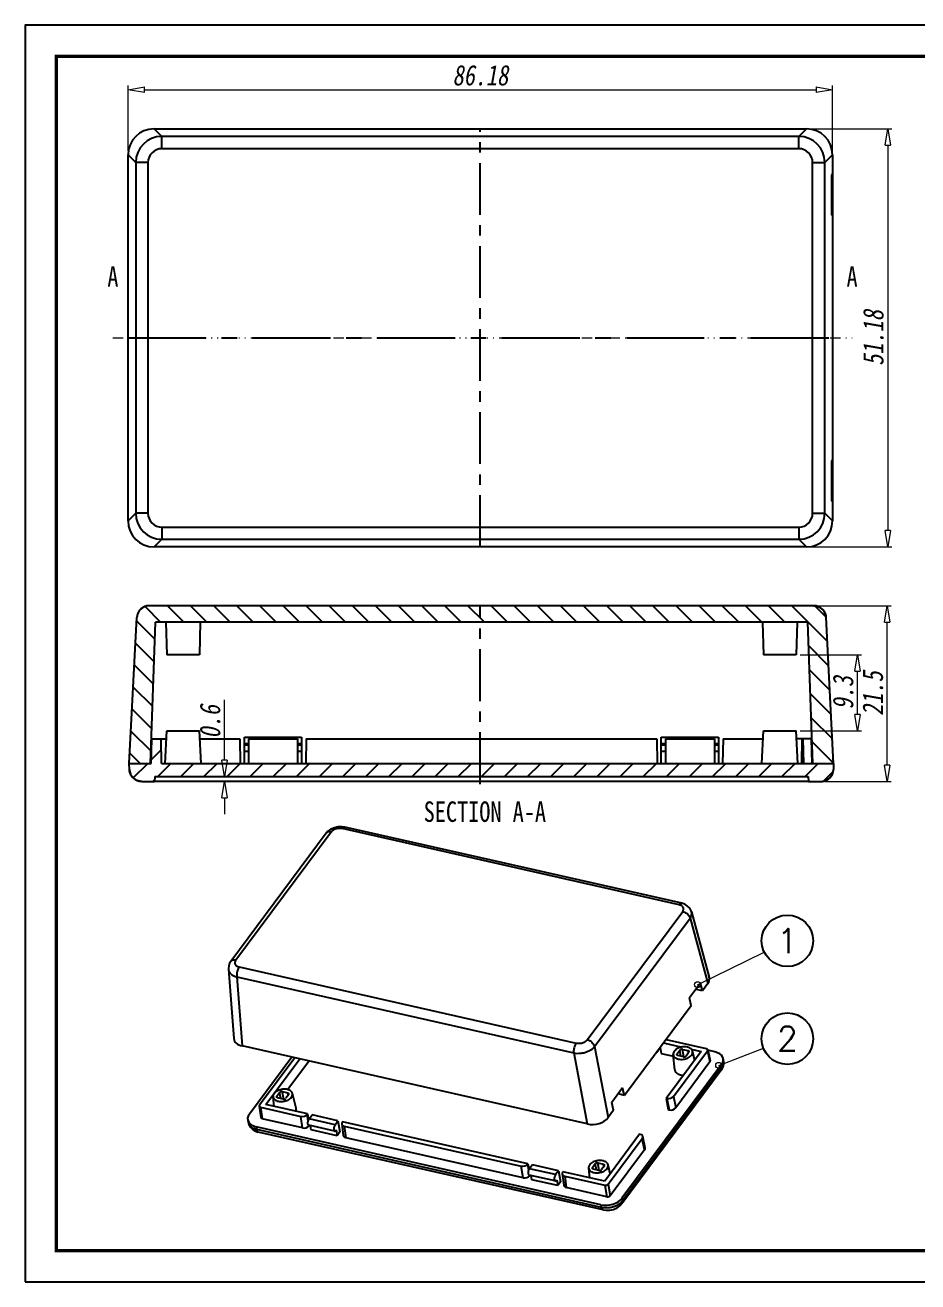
# Model space of a CAD drawing. Header units: millimetres. Extents: x -76 to 145, y 1091 to 1245.
# Drawn here: x -76 to 33.2, y 1091.4 to 1245.2 of the extents above; entities that cross this region are included whole.
import ezdxf
from ezdxf.enums import TextEntityAlignment as Align

# ---------------------------------------------------------------- set-up
doc = ezdxf.new("R2010")
doc.units = ezdxf.units.MM
doc.linetypes.add('CENTER', pattern=[50.8, 31.75, -6.35, 6.35, -6.35])
doc.linetypes.add('DIVIDE', pattern=[31.75, 12.7, -6.35, 0, -6.35, 0, -6.35])
doc.layers.add('06___PRT_ALL_SURFS', color=7, linetype='Continuous')
doc.layers.add('from', color=7, linetype='Continuous')
doc.layers.add('dim', color=82, linetype='Continuous', lineweight=9)
doc.layers.add('hatch', color=56, linetype='Continuous', lineweight=9)
doc.styles.add('TXT', font='txt.shx', dxfattribs={"bigfont": 'gbcbig.shx'})
doc.styles.add('wuwei', font='SimSun.ttf', dxfattribs={"width": 0.8, "oblique": 10})
doc.dimstyles.new('wuwei', dxfattribs={"dimtxt": 2.5, "dimasz": 1.5, "dimexe": 0.3, "dimexo": 0.3, "dimgap": 0.5, "dimtad": 1, "dimdsep": 46, "dimtxsty": 'wuwei', "dimblk": 'CLOSEDBLANK', "dimcen": 0, "dimclrd": 42, "dimclre": 40, "dimclrt": 74, "dimazin": 2, "dimtfac": 1, "dimtofl": 0, "dimtmove": 0, "dimatfit": 3, "dimfxl": 1, "dimlwd": 5, "dimlwe": 5, "dimarcsym": 0})

# ---------------------------------------------------------------- blocks, each defined once
blk = doc.blocks.new('_ClosedBlank')
at = {"color": 0, "linetype": 'ByBlock', "lineweight": -2}
for p, q in [((-1, 0.167), (0, 0)), ((-1, 0.167), (-1, -0.167)), ((0, 0), (-1, -0.167))]:
    blk.add_line(p, q, dxfattribs=at)
blk = doc.blocks.new('*u3')
at = {"color": 7, "linetype": 'Continuous'}
for p, q in [((26.76, 7.76), (-14.46, 17.08)), ((27.08, 7.95), (-14.14, 17.27)), ((-16.41, 16.51), (-28.09, 0.82)), ((-15.81, 16.66), (-27.49, 0.97)), ((15.51, -8.75), (27.2, 6.95)), ((28.28, 6.9), (30.44, -1.12)), ((16.42, -9.58), (28.1, 6.11)), ((28.1, 6.11), (30.26, -1.89)), ((-27.06, 0.15), (14.16, -9.16)), ((-28.38, -0.13), (-27.72, -8.6)), ((-27.35, -1.05), (-26.7, -9.51)), ((-27.35, -1.05), (13.86, -10.37)), ((29.38, -1.85), (28.04, -3.64)), ((29.6, -2.77), (28.83, -2.59)), ((29.6, -2.77), (29.38, -1.85)), ((30.26, -1.89), (29.6, -2.77)), ((28.24, -4.6), (20.08, -15.56)), ((28.24, -4.6), (28.04, -3.64)), ((24.85, -9.15), (27.1, -9.66)), ((30.1, -9.86), (25.2, -8.75)), ((15.51, -19.05), (-26.7, -9.51)), ((13.86, -10.37), (15.51, -19.05)), ((16.42, -9.58), (18.06, -18.27)), ((23.99, -10.31), (24.03, -10.31)), ((24.02, -10.27), (24.03, -10.31)), ((24.37, -9.85), (24.03, -10.31)), ((24.37, -9.85), (24.36, -9.81)), ((24.45, -9.69), (24.56, -10.43)), ((24.56, -10.43), (26.06, -10.77)), ((29.46, -10.19), (25.19, -15.93)), ((26.23, -12.43), (26.04, -10.57)), ((26.06, -15.7), (30.23, -10.1)), ((26.49, -10.51), (26.85, -10.03)), ((26.53, -10.67), (26.49, -10.51)), ((27.28, -10.86), (26.59, -10.7)), ((26.98, -10.79), (26.85, -10.03)), ((27.17, -9.93), (27.85, -10.09)), ((27.33, -10.86), (27.17, -9.93)), ((27.96, -10.28), (27.6, -10.76)), ((27.89, -10.37), (27.85, -10.09)), ((28.25, -9.92), (29.46, -10.19)), ((28.67, -11.26), (28.4, -10.16)), ((30.23, -10.1), (30.53, -11.46)), ((30.26, -9.98), (30.56, -11.34)), ((31.13, -10.23), (30.27, -10.04)), ((-20.63, -10.88), (-25.82, -17.86)), ((-20.25, -10.97), (-24.57, -16.78)), ((-23.81, -16.68), (-19.66, -11.11)), ((-21.14, -14.84), (-18.55, -11.36)), ((31.95, -11.78), (19.76, -28.16)), ((31.99, -12.13), (19.81, -28.49)), ((30.53, -11.46), (26.34, -17.09)), ((31.91, -12.47), (32.05, -12.25)), ((31.95, -11.78), (31.99, -12.13)), ((32.15, -11.12), (32.19, -11.49)), ((31.91, -12.47), (19.73, -28.83)), ((-22.46, -15.67), (-22.11, -15.2)), ((-21.97, -15.95), (-22.11, -15.2)), ((-21.62, -16.03), (-21.79, -15.1)), ((-21.79, -15.1), (-21.1, -15.25)), ((-21.06, -15.53), (-21.1, -15.25)), ((-20.11, -17.14), (-20.55, -15.33)), ((19.85, -14.65), (18.52, -16.44)), ((20.08, -15.56), (19.85, -14.65)), ((-24.6, -16.88), (-24.43, -18.28)), ((-18.71, -17.84), (-23.81, -16.68)), ((-22.79, -16.91), (-22.91, -15.73)), ((-22.43, -15.84), (-22.46, -15.67)), ((-21.67, -16.02), (-22.36, -15.87)), ((-21, -15.45), (-21.35, -15.92)), ((18.72, -17.39), (18.52, -16.44)), ((20.08, -15.56), (19.3, -15.39)), ((25.26, -15.94), (25.19, -15.93)), ((25.19, -15.93), (25.4, -17.31)), ((25.26, -15.94), (25.53, -17.34)), ((26.06, -15.7), (26.34, -17.09)), ((-24.44, -17.02), (-24.27, -18.42)), ((-24.44, -17.02), (-19.54, -18.13)), ((-19.3, -19.54), (-24.27, -18.42)), ((-19.3, -19.54), (-19.54, -18.13)), ((-18.71, -17.84), (-18.74, -17.88)), ((-18.61, -18.66), (-18.74, -17.88)), ((-18.71, -17.84), (-18.57, -18.54)), ((-18.51, -18.44), (-18.15, -17.96)), ((-15.33, -19.16), (-18.51, -18.44)), ((-14.98, -18.68), (-18.15, -17.96)), ((18.72, -17.39), (18.06, -18.27)), ((25.4, -17.31), (25.53, -17.34)), ((-26.01, -18.61), (-25.93, -18.96)), ((-25, -19.4), (-24.92, -19.74)), ((17.2, -28.94), (-25, -19.4)), ((17.26, -29.28), (-24.92, -19.74)), ((-15.37, -19.94), (-18.55, -19.22)), ((-18.5, -19.3), (-18.51, -19.23)), ((-18.46, -19.24), (-18.5, -19.3)), ((-18.24, -19.78), (-18.32, -19.27)), ((-15.07, -20.5), (-18.24, -19.78)), ((-15.33, -19.16), (-14.98, -18.68)), ((-15.21, -19.85), (-15.18, -19.8)), ((-15.18, -19.8), (-15.07, -20.5)), ((-14.98, -18.68), (-14.73, -20.04)), ((-14.52, -19.06), (-14.33, -20.47)), ((-14.42, -18.81), (-14.45, -18.85)), ((8.27, -23.93), (-14.42, -18.81)), ((-14.2, -19.34), (-14.01, -20.74)), ((-14.2, -19.34), (7.43, -24.22)), ((17.46, -29.58), (-24.72, -20.05)), ((-14.73, -20.04), (-15.07, -20.5)), ((7.67, -25.64), (-14.01, -20.74)), ((21.93, -20.32), (17.65, -26.06)), ((18.08, -26.42), (22.25, -20.82)), ((21.99, -20.33), (21.93, -20.32)), ((22.53, -22.21), (22.25, -20.82)), ((22.59, -21.98), (22.31, -20.59)), ((22.53, -22.21), (18.33, -27.84)), ((7.67, -25.64), (7.43, -24.22)), ((8.27, -23.93), (8.23, -23.98)), ((8.37, -24.75), (8.23, -23.98)), ((8.27, -23.93), (8.41, -24.64)), ((8.82, -24.06), (8.47, -24.54)), ((11.64, -25.25), (8.47, -24.54)), ((12, -24.78), (8.82, -24.06)), ((15.82, -25.64), (15.7, -24.46)), ((16.15, -24.4), (16.5, -23.92)), ((16.18, -24.57), (16.15, -24.4)), ((16.94, -24.75), (16.25, -24.59)), ((16.64, -24.68), (16.5, -23.92)), ((16.82, -23.83), (17.51, -23.98)), ((16.99, -24.75), (16.82, -23.83)), ((17.61, -24.17), (17.26, -24.65)), ((17.55, -24.26), (17.51, -23.98)), ((18.32, -25.16), (18.06, -24.05)), ((11.6, -26.04), (8.43, -25.32)), ((8.48, -25.4), (8.46, -25.33)), ((8.52, -25.34), (8.48, -25.4)), ((8.73, -25.88), (8.65, -25.37)), ((11.91, -26.6), (8.73, -25.88)), ((12, -24.78), (11.64, -25.25)), ((11.76, -25.94), (11.8, -25.89)), ((11.8, -25.89), (11.91, -26.6)), ((12.25, -26.14), (11.91, -26.6)), ((12, -24.78), (12.25, -26.14)), ((12.46, -25.16), (12.64, -26.56)), ((12.55, -24.9), (12.52, -24.95)), ((17.65, -26.06), (12.55, -24.9)), ((12.78, -25.43), (17.68, -26.54)), ((12.78, -25.43), (12.96, -26.84)), ((17.93, -27.96), (12.96, -26.84)), ((17.68, -26.54), (17.93, -27.96)), ((18.08, -26.42), (18.33, -27.84)), ((17.2, -28.94), (17.26, -29.28)), ((19.76, -28.16), (19.81, -28.49))]:
    blk.add_line(p, q, dxfattribs=at)
for points in [[(-14.14, 17.27), (-14.49, 17.32), (-14.96, 17.3), (-15.42, 17.19), (-15.84, 17.01), (-16.2, 16.75), (-16.41, 16.51)], [(28.28, 6.9), (28.24, 7.03), (28.06, 7.35), (27.8, 7.61), (27.46, 7.82), (27.08, 7.95)], [(-28.09, 0.82), (-28.23, 0.61), (-28.34, 0.3), (-28.38, -0.02), (-28.38, -0.13)], [(32.05, -12.25), (32.17, -11.93), (32.2, -11.61), (32.19, -11.48)], [(-25.93, -18.96), (-25.88, -19.12), (-25.69, -19.45), (-25.41, -19.73), (-25.05, -19.94), (-24.72, -20.05)], [(17.46, -29.58), (17.82, -29.63), (18.29, -29.61), (18.75, -29.51), (19.17, -29.32), (19.52, -29.06), (19.73, -28.83)]]:
    blk.add_lwpolyline(points, dxfattribs=at)
blk.add_arc((-25.2, -18.78), 0.753, 193.1822, 198.6254, dxfattribs=at)
for centre, major_axis, ratio, start_param, end_param in [((28.57, -1.51), (1.89, 0.33), 0.625897, -0.581987, 0.058459), ((-25.82, -8.35), (1.89, 0.33), 0.625897, 3.083172, 4.127663), ((24.92, -9.11), (0.591, 0.101), 0.627785, 0.988914, 1.058719), ((26.7, -10.55), (0.237, 0.04), 0.627299, 2.559489, 4.129981), ((27.06, -10.08), (0.237, 0.04), 0.62765, 0.988969, 2.559461), ((27.39, -10.71), (0.237, 0.04), 0.62765, -2.152623, -0.582131), ((27.74, -10.23), (0.237, 0.04), 0.627299, 5.701082, 7.271573), ((29.96, -10.04), (0.296, 0.051), 0.62708, -0.582086, 0.988025), ((30.26, -11.4), (1.89, 0.32), 0.626773, 5.701124, 7.270703), ((30.26, -11.4), (0.296, 0.051), 0.62708, -0.582086, 0.029495), ((-21.89, -15.24), (0.237, 0.04), 0.62765, 0.988969, 2.559461), ((-21.21, -15.4), (0.237, 0.04), 0.627299, 5.701082, 7.271573), ((-24.31, -16.84), (0.296, 0.051), 0.62708, 8.842692, 10.412803), ((-22.25, -15.72), (0.237, 0.04), 0.627299, 2.559489, 4.129981), ((-21.56, -15.88), (0.237, 0.04), 0.62765, -2.152623, -0.582131), ((25.53, -15.58), (0.592, 0.101), 0.627389, -2.152552, -0.581756), ((-24.13, -18.24), (1.89, 0.32), 0.626773, 2.559532, 4.12911), ((-24.13, -18.24), (0.296, 0.051), 0.62708, 3.111942, 4.129618), ((-19.27, -17.76), (0.591, 0.101), 0.627785, -2.152679, -0.582339), ((16.38, -17.89), (1.89, 0.32), 0.629054, -2.150293, -0.582236), ((25.81, -16.97), (0.592, 0.101), 0.627389, -2.152552, -0.581756), ((-19.03, -19.18), (0.591, 0.101), 0.627785, -2.152679, -0.582339), ((-13.93, -18.97), (0.592, 0.101), 0.627258, 8.84248, 10.41282), ((-13.74, -20.37), (0.592, 0.101), 0.627258, 3.118753, 4.129635), ((21.72, -20.7), (0.592, 0.101), 0.627389, -0.581756, 0.98904), ((22, -22.09), (0.592, 0.101), 0.627389, -0.581756, 0.017975), ((7.7, -23.86), (0.591, 0.101), 0.627785, -2.152679, -0.582339), ((16.36, -24.45), (0.237, 0.04), 0.627299, 2.559489, 4.129981), ((16.72, -23.97), (0.237, 0.04), 0.62765, 0.988969, 2.559461), ((17.4, -24.13), (0.237, 0.04), 0.627299, 5.701082, 7.271573), ((7.95, -25.28), (0.591, 0.101), 0.627785, -2.152679, -0.582339), ((13.05, -25.07), (0.592, 0.101), 0.627258, 8.84248, 10.41282), ((17.05, -24.6), (0.237, 0.04), 0.62765, -2.152623, -0.582131), ((13.24, -26.47), (0.592, 0.101), 0.627258, 3.118753, 4.129635), ((17.81, -26.36), (0.296, 0.05), 0.627869, -2.15226, -0.582148), ((18.07, -27.78), (1.89, 0.32), 0.628177, -2.15175, -0.582172), ((18.07, -27.78), (0.296, 0.05), 0.627869, -2.15226, -0.582148)]:
    blk.add_ellipse(centre, major_axis=major_axis, ratio=ratio, start_param=start_param, end_param=end_param, dxfattribs=at)
for points, start_tangent, end_tangent in [([(-14.46, 17.08), (-14.66, 17.11), (-14.89, 17.11), (-15.11, 17.07), (-15.33, 17.01), (-15.52, 16.91), (-15.68, 16.8), (-15.81, 16.66)], (-0.97543, 0.220311), (-0.59734, -0.801988)), ([(-14.46, 17.08), (-14.33, 17.21), (-14.2, 17.27), (-14.14, 17.27)], (0.597129, 0.802145), (0.97609, -0.217365)), ([(-15.81, 16.66), (-16.04, 16.69), (-16.24, 16.64), (-16.39, 16.54), (-16.41, 16.51)], (-0.975395, 0.220466), (-0.594666, -0.803973)), ([(26.76, 7.76), (26.89, 7.9), (27.02, 7.95), (27.08, 7.95)], (0.59713, 0.802145), (0.97609, -0.217367)), ([(27.2, 6.95), (27.27, 7.09), (27.31, 7.23), (27.29, 7.37), (27.22, 7.5), (27.1, 7.62), (26.95, 7.7), (26.76, 7.76)], (0.59695, 0.802279), (-0.975354, 0.220646)), ([(27.2, 6.95), (27.44, 6.86), (27.67, 6.72), (27.87, 6.54), (28.02, 6.33), (28.1, 6.11)], (0.975395, -0.220466), (0.222389, -0.974958)), ([(28.1, 6.11), (28.25, 6.39), (28.31, 6.67), (28.28, 6.9)], (0.581478, 0.813562), (-0.25735, 0.966318)), ([(-27.49, 0.97), (-27.72, 0.99), (-27.92, 0.95), (-28.07, 0.84), (-28.09, 0.82)], (-0.975395, 0.220466), (-0.594513, -0.804086)), ([(-27.49, 0.97), (-27.57, 0.83), (-27.6, 0.68), (-27.58, 0.54), (-27.51, 0.41), (-27.4, 0.3), (-27.24, 0.21), (-27.06, 0.15)], (-0.59695, -0.802279), (0.975354, -0.220646)), ([(-27.06, 0.15), (-27.17, -0.04), (-27.27, -0.28), (-27.33, -0.55), (-27.36, -0.81), (-27.35, -1.05)], (-0.59713, -0.802145), (0.133247, -0.991083)), ([(-28.38, -0.13), (-28.35, -0.3), (-28.22, -0.54), (-28, -0.76), (-27.71, -0.93), (-27.35, -1.05)], (0.07956, -0.99683), (0.970679, -0.240378)), ([(14.16, -9.16), (14.04, -9.36), (13.95, -9.6), (13.88, -9.87), (13.85, -10.13), (13.86, -10.37)], (-0.597129, -0.802145), (0.133247, -0.991083)), ([(14.16, -9.16), (14.37, -9.19), (14.59, -9.19), (14.82, -9.16), (15.03, -9.09), (15.22, -9), (15.39, -8.88), (15.51, -8.75)], (0.97543, -0.220311), (0.59734, 0.801988)), ([(15.51, -8.75), (15.75, -8.83), (15.99, -8.98), (16.18, -9.16), (16.33, -9.37), (16.42, -9.58)], (0.975395, -0.220466), (0.222389, -0.974958)), ([(13.86, -10.37), (14.26, -10.42), (14.68, -10.4), (15.1, -10.34), (15.51, -10.21), (15.87, -10.04), (16.18, -9.83), (16.42, -9.58)], (0.979758, -0.200184), (0.613103, 0.790003)), ([(26.17, -10.16), (26.06, -10.35), (26.04, -10.55), (26.04, -10.57)], (-0.59713, -0.802145), (0.103536, -0.994626)), ([(26.04, -10.57), (26.09, -10.74), (26.22, -10.91), (26.42, -11.04), (26.68, -11.13), (26.97, -11.16), (27.28, -11.15), (27.59, -11.08), (27.87, -10.97), (28.1, -10.81), (28.28, -10.63)], (0.103536, -0.994626), (0.59713, 0.802145)), ([(28.4, -10.16), (28.36, -10.05), (28.22, -9.88), (28.02, -9.75), (27.77, -9.66), (27.48, -9.63), (27.17, -9.64), (26.86, -9.71), (26.58, -9.82), (26.34, -9.97), (26.17, -10.16)], (-0.235714, 0.971823), (-0.59713, -0.802145)), ([(28.28, -10.63), (28.39, -10.44), (28.41, -10.24), (28.4, -10.16)], (0.59713, 0.802145), (-0.235714, 0.971823)), ([(31.91, -12.47), (31.98, -12.33), (31.99, -12.13)], (0.593561, 0.804789), (-0.130964, 0.991387)), ([(32.19, -11.49), (32.2, -11.6), (32.14, -11.87), (31.99, -12.13)], (0.108175, -0.994132), (-0.606362, -0.795189)), ([(26.23, -12.43), (26.29, -12.62), (26.43, -12.8), (26.66, -12.95), (26.94, -13.04), (27.26, -13.09), (27.31, -13.09)], (0.10353, -0.994626), (0.999954, -0.009606)), ([(-22.79, -15.32), (-22.89, -15.52), (-22.92, -15.72), (-22.91, -15.73)], (-0.59713, -0.802145), (0.103536, -0.994626)), ([(-20.55, -15.33), (-20.59, -15.21), (-20.73, -15.05), (-20.93, -14.92), (-21.18, -14.83), (-21.48, -14.79), (-21.78, -14.81), (-22.09, -14.87), (-22.37, -14.99), (-22.61, -15.14), (-22.79, -15.32)], (-0.235714, 0.971823), (-0.59713, -0.802145)), ([(-20.67, -15.8), (-20.56, -15.6), (-20.54, -15.4), (-20.55, -15.33)], (0.59713, 0.802145), (-0.235714, 0.971823)), ([(-22.91, -15.73), (-22.86, -15.91), (-22.73, -16.07), (-22.53, -16.2), (-22.27, -16.29), (-21.98, -16.33), (-21.67, -16.31), (-21.36, -16.25), (-21.08, -16.13), (-20.85, -15.98), (-20.67, -15.8)], (0.103536, -0.994626), (0.59713, 0.802145)), ([(-20.15, -17.51), (-20.13, -17.45), (-20.1, -17.23), (-20.11, -17.14)], (0.407226, 0.913327), (-0.235774, 0.971808)), ([(-18.55, -19.22), (-18.59, -19.19), (-18.64, -19.11), (-18.66, -18.99), (-18.65, -18.85), (-18.62, -18.7), (-18.57, -18.55), (-18.51, -18.44)], (-0.96838, 0.24948), (0.59713, 0.802145)), ([(-24.92, -19.74), (-25.28, -19.63), (-25.57, -19.47), (-25.78, -19.26), (-25.91, -19.03)], (-0.978105, 0.208112), (-0.319398, 0.947621)), ([(-24.72, -20.05), (-24.77, -20.03), (-24.86, -19.92), (-24.92, -19.74)], (-0.975288, 0.220936), (-0.193393, 0.981121)), ([(-15.33, -19.16), (-15.4, -19.27), (-15.45, -19.41), (-15.48, -19.57), (-15.48, -19.71), (-15.46, -19.83), (-15.42, -19.91), (-15.37, -19.94)], (-0.59713, -0.802145), (0.96838, -0.24948)), ([(-15.37, -19.94), (-15.36, -19.94), (-15.29, -19.92), (-15.21, -19.85)], (0.96838, -0.24948), (0.59713, 0.802145)), ([(8.43, -25.32), (8.38, -25.29), (8.34, -25.21), (8.32, -25.09), (8.32, -24.95), (8.35, -24.79), (8.4, -24.65), (8.47, -24.54)], (-0.96838, 0.24948), (0.59713, 0.802145)), ([(15.82, -24.05), (15.72, -24.25), (15.69, -24.45), (15.7, -24.46)], (-0.59713, -0.802145), (0.103536, -0.994626)), ([(15.7, -24.46), (15.75, -24.63), (15.88, -24.8), (16.08, -24.93), (16.34, -25.02), (16.63, -25.05), (16.94, -25.04), (17.25, -24.97), (17.53, -24.86), (17.76, -24.71), (17.94, -24.53)], (0.103536, -0.994626), (0.59713, 0.802145)), ([(18.06, -24.05), (18.02, -23.94), (17.88, -23.77), (17.68, -23.64), (17.43, -23.56), (17.13, -23.52), (16.82, -23.53), (16.52, -23.6), (16.24, -23.71), (16, -23.87), (15.82, -24.05)], (-0.235714, 0.971823), (-0.59713, -0.802145)), ([(17.94, -24.53), (18.05, -24.33), (18.07, -24.13), (18.06, -24.05)], (0.59713, 0.802145), (-0.235714, 0.971823)), ([(11.64, -25.25), (11.58, -25.37), (11.52, -25.51), (11.49, -25.66), (11.49, -25.81), (11.51, -25.93), (11.55, -26.01), (11.6, -26.04)], (-0.59713, -0.802145), (0.96838, -0.24948)), ([(11.6, -26.04), (11.61, -26.04), (11.69, -26.02), (11.76, -25.94)], (0.96838, -0.24948), (0.59713, 0.802145)), ([(19.81, -28.49), (19.57, -28.75), (19.27, -28.97), (18.9, -29.15), (18.5, -29.27), (18.07, -29.33), (17.65, -29.34), (17.26, -29.28)], (-0.587988, -0.80887), (-0.972573, 0.232599)), ([(19.73, -28.83), (19.8, -28.69), (19.81, -28.49)], (0.594584, 0.804033), (-0.130964, 0.991387)), ([(17.46, -29.58), (17.41, -29.56), (17.31, -29.45), (17.26, -29.28)], (-0.975228, 0.221201), (-0.193393, 0.981121))]:
    blk.add_spline(points, degree=3, dxfattribs=dict(at, start_tangent=start_tangent, end_tangent=end_tangent))
blk = doc.blocks.new('*D10')
at = {"layer": 'Defpoints', "color": 0}
for p in [(18.33, 1168.18), (25.83, 1168.18), (18.33, 1158.88)]:
    blk.add_point(p, dxfattribs=at)
at = {"layer": 'dim', "color": 40, "lineweight": 5}
for p, q in [((18.83, 1168.18), (26.33, 1168.18)), ((18.83, 1158.88), (26.33, 1158.88))]:
    blk.add_line(p, q, dxfattribs=at)
at = {"layer": 'dim', "color": 42, "lineweight": 5}
blk.add_line((25.83, 1160.88), (25.83, 1166.18), dxfattribs=at)
at = {"layer": 'dim', "color": 42, "lineweight": 5, "xscale": 2, "yscale": 2, "zscale": 2}
for p, rotation in [((25.83, 1168.18), 90), ((25.83, 1158.88), 270)]:
    blk.add_blockref('_ClosedBlank', p, dxfattribs=dict(at, rotation=rotation))
at = {"layer": 'dim', "color": 74, "insert": (24.08, 1163.53), "char_height": 2.5, "attachment_point": 5, "rotation": 90, "style": 'wuwei'}
blk.add_mtext('9.3', dxfattribs=at)
blk = doc.blocks.new('*D11')
at = {"layer": 'Defpoints', "color": 0}
for p in [(20.48, 1174.18), (29.47, 1174.18), (21.39, 1152.68)]:
    blk.add_point(p, dxfattribs=at)
at = {"layer": 'dim', "color": 40, "lineweight": 5}
for p, q in [((20.98, 1174.18), (29.97, 1174.18)), ((21.89, 1152.68), (29.97, 1152.68))]:
    blk.add_line(p, q, dxfattribs=at)
at = {"layer": 'dim', "color": 42, "lineweight": 5}
blk.add_line((29.47, 1154.68), (29.47, 1172.18), dxfattribs=at)
at = {"layer": 'dim', "color": 42, "lineweight": 5, "xscale": 2, "yscale": 2, "zscale": 2}
for p, rotation in [((29.47, 1174.18), 90), ((29.47, 1152.68), 270)]:
    blk.add_blockref('_ClosedBlank', p, dxfattribs=dict(at, rotation=rotation))
at = {"layer": 'dim', "color": 74, "insert": (27.72, 1163.43), "char_height": 2.5, "attachment_point": 5, "rotation": 90, "style": 'wuwei'}
blk.add_mtext('21.5', dxfattribs=at)
blk = doc.blocks.new('*D12')
at = {"layer": 'Defpoints', "color": 0}
for p in [(-60.14, 1153.28), (-60.14, 1152.68), (-51.61, 1152.68)]:
    blk.add_point(p, dxfattribs=at)
at = {"layer": 'dim', "color": 42, "lineweight": 5}
for p, q in [((-51.61, 1155.28), (-51.61, 1162.68)), ((-51.61, 1150.68), (-51.61, 1148.68))]:
    blk.add_line(p, q, dxfattribs=at)
at = {"layer": 'dim', "color": 40, "lineweight": 5}
for p, q in [((-59.64, 1153.28), (-51.11, 1153.28)), ((-59.64, 1152.68), (-51.11, 1152.68))]:
    blk.add_line(p, q, dxfattribs=at)
at = {"layer": 'dim', "color": 42, "lineweight": 5, "xscale": 2, "yscale": 2, "zscale": 2}
for p, rotation in [((-51.61, 1153.28), 270), ((-51.61, 1152.68), 90)]:
    blk.add_blockref('_ClosedBlank', p, dxfattribs=dict(at, rotation=rotation))
at = {"layer": 'dim', "color": 74, "insert": (-53.36, 1159.98), "char_height": 2.5, "attachment_point": 5, "rotation": 90, "style": 'wuwei'}
blk.add_mtext('0.6', dxfattribs=at)
blk = doc.blocks.new('*D13')
at = {"layer": 'Defpoints', "color": 0}
for p in [(19.59, 1232.54), (19.59, 1181.37), (29.53, 1181.37)]:
    blk.add_point(p, dxfattribs=at)
at = {"layer": 'dim', "color": 40, "lineweight": 5}
for p, q in [((20.09, 1232.54), (30.03, 1232.54)), ((20.09, 1181.37), (30.03, 1181.37))]:
    blk.add_line(p, q, dxfattribs=at)
at = {"layer": 'dim', "color": 42, "lineweight": 5}
blk.add_line((29.53, 1230.54), (29.53, 1183.37), dxfattribs=at)
at = {"layer": 'dim', "color": 42, "lineweight": 5, "xscale": 2, "yscale": 2, "zscale": 2}
for p, rotation in [((29.53, 1232.54), 90), ((29.53, 1181.37), 270)]:
    blk.add_blockref('_ClosedBlank', p, dxfattribs=dict(at, rotation=rotation))
at = {"layer": 'dim', "color": 74, "insert": (27.78, 1206.95), "char_height": 2.5, "attachment_point": 5, "rotation": 90, "style": 'wuwei'}
blk.add_mtext('51.18', dxfattribs=at)
blk = doc.blocks.new('*D14')
at = {"layer": 'Defpoints', "color": 0}
for p in [(22.77, 1237.33), (-63.4, 1229.35), (22.77, 1229.35)]:
    blk.add_point(p, dxfattribs=at)
at = {"layer": 'dim', "color": 40, "lineweight": 5}
for p, q in [((-63.4, 1229.85), (-63.4, 1237.83)), ((22.77, 1229.85), (22.77, 1237.83))]:
    blk.add_line(p, q, dxfattribs=at)
at = {"layer": 'dim', "color": 42, "lineweight": 5}
blk.add_line((-61.4, 1237.33), (20.77, 1237.33), dxfattribs=at)
at = {"layer": 'dim', "color": 42, "lineweight": 5, "xscale": 2, "yscale": 2, "zscale": 2, "rotation": 180}
blk.add_blockref('_ClosedBlank', (-63.4, 1237.33), dxfattribs=at)
at = {"layer": 'dim', "color": 42, "lineweight": 5, "xscale": 2, "yscale": 2, "zscale": 2}
blk.add_blockref('_ClosedBlank', (22.77, 1237.33), dxfattribs=at)
at = {"layer": 'dim', "color": 74, "insert": (-20.31, 1239.08), "char_height": 2.5, "attachment_point": 5, "style": 'wuwei'}
blk.add_mtext('86.18', dxfattribs=at)

msp = doc.modelspace()

# ---------------------------------------------------------------- hatches: boundary and pattern name
at = {"linetype": 'Continuous'}
h = msp.add_hatch(dxfattribs=at)
h.set_pattern_fill('DEFAULT__1', color=2, scale=2, angle=135, style=0, pattern_type=0)
h.set_pattern_definition([(135, (51.676, 1032.7963), (-1.414214, -1.414214), [])])
edge = h.paths.add_edge_path()
edge.add_line((-63.26, 1154.876), (-60.671, 1154.876))
edge.add_line((-63.26, 1154.876), (-62.323, 1172.754))
edge.add_spline(control_points=[(-60.825, 1174.176), (-61.668, 1174.176), (-62.279, 1173.596), (-62.323, 1172.754)], knot_values=[0, 0, 0, 0, 1, 1, 1, 1], weights=[1, 0.8169162, 0.8169162, 1], degree=3, periodic=0)
edge.add_line((20.48, 1174.176), (-60.825, 1174.176))
edge.add_spline(control_points=[(20.48, 1174.176), (21.323, 1174.176), (21.934, 1173.596), (21.978, 1172.754)], knot_values=[0, 0, 0, 0, 1, 1, 1, 1], weights=[1, 0.8169162, 0.8169162, 1], degree=3, periodic=0)
edge.add_line((22.915, 1154.876), (21.978, 1172.754))
edge.add_line((20.326, 1154.876), (22.915, 1154.876))
edge.add_line((19.722, 1172.176), (20.326, 1154.876))
edge.add_line((19.722, 1172.176), (-60.067, 1172.176))
edge.add_line((-60.671, 1154.876), (-60.067, 1172.176))
h = msp.add_hatch(dxfattribs=at)
h.set_pattern_fill('11', color=2, scale=2, angle=45, style=0, pattern_type=0)
h.set_pattern_definition([(45, (51.676, 1032.7963), (-1.414214, 1.414214), [])])
edge = h.paths.add_edge_path()
edge.add_line((-61.734, 1152.676), (-60.172, 1152.676))
edge.add_spline(control_points=[(-61.734, 1152.676), (-62.589, 1152.676), (-63.204, 1153.269), (-63.233, 1154.123)], knot_values=[0, 0, 0, 0, 1, 1, 1, 1], weights=[1, 0.8128932, 0.8128932, 1], degree=3, periodic=0)
edge.add_line((-63.233, 1154.123), (-63.26, 1154.876))
edge.add_line((-63.26, 1154.876), (-60.571, 1154.876))
edge.add_line((-60.571, 1154.876), (-60.492, 1157.876))
edge.add_line((-60.492, 1157.876), (-59.371, 1157.876))
edge.add_line((-59.319, 1154.876), (-59.371, 1157.876))
edge.add_line((-59.319, 1154.876), (22.915, 1154.876))
edge.add_line((22.915, 1154.876), (22.889, 1154.123))
edge.add_spline(control_points=[(21.39, 1152.676), (22.244, 1152.676), (22.859, 1153.269), (22.889, 1154.123)], knot_values=[0, 0, 0, 0, 1, 1, 1, 1], weights=[1, 0.8128932, 0.8128932, 1], degree=3, periodic=0)
edge.add_line((19.828, 1152.676), (21.39, 1152.676))
edge.add_line((19.796, 1153.276), (19.828, 1152.676))
edge.add_line((-60.141, 1153.276), (19.796, 1153.276))
edge.add_line((-60.141, 1153.276), (-60.172, 1152.676))

# ---------------------------------------------------------------- linework, layer by layer
at = {"color": 7, "linetype": 'Continuous'}
for p, q in [((-59.279, 1231.603), (-60.216, 1232.54)), ((-60.216, 1232.54), (19.588, 1232.54)), ((18.651, 1231.603), (19.588, 1232.54)), ((-59.279, 1230.105), (-59.279, 1231.603)), ((18.651, 1231.603), (-59.279, 1231.603)), ((18.651, 1230.105), (18.651, 1231.603)), ((-63.402, 1184.551), (-63.402, 1229.355)), ((-62.465, 1228.418), (-63.402, 1229.355)), ((18.651, 1230.105), (-59.279, 1230.105)), ((21.836, 1228.418), (22.773, 1229.355)), ((22.773, 1229.355), (22.773, 1184.551)), ((-62.465, 1228.418), (-62.465, 1185.488)), ((-60.967, 1228.418), (-62.465, 1228.418)), ((-60.967, 1228.418), (-60.967, 1185.488)), ((20.339, 1228.418), (21.836, 1228.418)), ((20.339, 1185.488), (20.339, 1228.418)), ((21.836, 1185.488), (21.836, 1228.418)), ((22.773, 1226.953), (22.669, 1226.9)), ((22.669, 1226.9), (22.669, 1222.005)), ((22.773, 1221.953), (22.669, 1222.005)), ((22.773, 1191.953), (22.669, 1191.9)), ((22.669, 1191.9), (22.669, 1187.005)), ((22.773, 1186.953), (22.669, 1187.005)), ((-62.465, 1185.488), (-63.402, 1184.551)), ((-60.967, 1185.488), (-62.465, 1185.488)), ((20.339, 1185.488), (21.836, 1185.488)), ((21.836, 1185.488), (22.773, 1184.551)), ((-59.279, 1183.8), (-59.279, 1182.302)), ((-59.279, 1183.8), (18.651, 1183.8)), ((18.651, 1183.8), (18.651, 1182.302)), ((-59.279, 1182.302), (-60.216, 1181.365)), ((19.588, 1181.365), (-60.216, 1181.365)), ((-59.279, 1182.302), (18.651, 1182.302)), ((18.651, 1182.302), (19.588, 1181.365)), ((20.48, 1174.176), (-60.825, 1174.176)), ((20.48, 1174.176), (-60.825, 1174.176)), ((-63.26, 1154.876), (-62.323, 1172.754)), ((-63.26, 1154.876), (-62.323, 1172.754)), ((-60.671, 1154.876), (-60.067, 1172.176)), ((-60.671, 1154.876), (-60.067, 1172.176)), ((19.722, 1172.176), (-60.067, 1172.176)), ((19.722, 1172.176), (-60.067, 1172.176)), ((-58.777, 1172.176), (-58.672, 1168.176)), ((-54.568, 1172.176), (-54.672, 1168.176)), ((14.223, 1172.176), (14.328, 1168.176)), ((18.432, 1172.176), (18.328, 1168.176)), ((19.722, 1172.176), (20.326, 1154.876)), ((19.722, 1172.176), (20.326, 1154.876)), ((22.915, 1154.876), (21.978, 1172.754)), ((22.915, 1154.876), (21.978, 1172.754)), ((-54.672, 1168.176), (-58.672, 1168.176)), ((18.328, 1168.176), (14.328, 1168.176)), ((-58.882, 1154.876), (-58.672, 1158.876)), ((-58.672, 1158.876), (-54.672, 1158.876)), ((-54.463, 1154.876), (-54.672, 1158.876)), ((-49.172, 1154.876), (-49.172, 1158.076)), ((-49.172, 1158.076), (-42.172, 1158.076)), ((-42.172, 1158.076), (-42.172, 1154.876)), ((1.828, 1158.076), (8.828, 1158.076)), ((1.828, 1154.876), (1.828, 1158.076)), ((8.828, 1158.076), (8.828, 1154.876)), ((14.118, 1154.876), (14.328, 1158.876)), ((14.328, 1158.876), (18.328, 1158.876)), ((18.537, 1154.876), (18.328, 1158.876)), ((-60.571, 1154.876), (-60.492, 1157.876)), ((-60.571, 1154.876), (-60.492, 1157.876)), ((-60.492, 1157.876), (-59.371, 1157.876)), ((-60.492, 1157.876), (-58.725, 1157.876)), ((-59.319, 1154.876), (-59.371, 1157.876)), ((-59.319, 1154.876), (-59.371, 1157.876)), ((-54.62, 1157.876), (-49.725, 1157.876)), ((-49.725, 1157.876), (-49.672, 1154.876)), ((-48.672, 1157.276), (-49.172, 1157.276)), ((-48.672, 1157.126), (-49.172, 1157.126)), ((-48.672, 1157.876), (-48.672, 1154.876)), ((-48.672, 1157.876), (-42.672, 1157.876)), ((-42.672, 1157.876), (-42.672, 1154.876)), ((-42.172, 1157.276), (-42.672, 1157.276)), ((-42.172, 1157.126), (-42.672, 1157.126)), ((-41.62, 1157.876), (-41.672, 1154.876)), ((-41.62, 1157.876), (1.275, 1157.876)), ((1.275, 1157.876), (1.328, 1154.876)), ((2.328, 1157.276), (1.828, 1157.276)), ((2.328, 1157.126), (1.828, 1157.126)), ((2.328, 1157.876), (8.328, 1157.876)), ((2.328, 1157.876), (2.328, 1154.876)), ((8.328, 1157.876), (8.328, 1154.876)), ((8.828, 1157.276), (8.328, 1157.276)), ((8.828, 1157.126), (8.328, 1157.126)), ((9.38, 1157.876), (9.328, 1154.876)), ((9.38, 1157.876), (14.275, 1157.876)), ((20.148, 1157.876), (18.38, 1157.876)), ((19.026, 1157.876), (18.974, 1154.876)), ((19.148, 1157.876), (19.226, 1154.876)), ((20.148, 1157.876), (20.226, 1154.876)), ((-48.672, 1156.326), (-49.172, 1156.326)), ((-42.172, 1156.326), (-42.672, 1156.326)), ((2.328, 1156.326), (1.828, 1156.326)), ((8.828, 1156.326), (8.328, 1156.326)), ((-63.233, 1154.123), (-63.26, 1154.876)), ((-63.26, 1154.876), (-60.571, 1154.876)), ((-63.26, 1154.876), (-60.671, 1154.876)), ((-63.233, 1154.123), (-63.26, 1154.876)), ((-63.26, 1154.876), (-60.571, 1154.876)), ((-59.319, 1154.876), (22.915, 1154.876)), ((-59.319, 1154.876), (22.915, 1154.876)), ((20.326, 1154.876), (22.915, 1154.876)), ((22.915, 1154.876), (22.889, 1154.123)), ((22.915, 1154.876), (22.889, 1154.123)), ((-61.734, 1152.676), (-60.172, 1152.676)), ((-61.734, 1152.676), (-60.172, 1152.676)), ((-60.141, 1153.276), (-60.172, 1152.676)), ((-60.141, 1153.276), (-60.172, 1152.676)), ((-60.141, 1153.276), (19.796, 1153.276)), ((-60.141, 1153.276), (19.796, 1153.276)), ((19.796, 1153.276), (19.828, 1152.676)), ((19.796, 1153.276), (19.828, 1152.676)), ((19.828, 1152.676), (21.39, 1152.676)), ((19.828, 1152.676), (21.39, 1152.676))]:
    msp.add_line(p, q, dxfattribs=at)
at = {"color": 1, "linetype": 'CENTER', "ltscale": 0.2}
for p, q in [((-20.314, 1181.365), (-20.314, 1232.54)), ((-20.314, 1152.355), (-20.314, 1174.176))]:
    msp.add_line(p, q, dxfattribs=at)
at = {"color": 1, "linetype": 'CENTER', "ltscale": 0.3}
msp.add_line((-63.402, 1206.953), (22.773, 1206.953), dxfattribs=at)
at = {"color": 7, "linetype": 'Continuous'}
for centre, radius, start, end in [((-59.275, 1228.414), 3.19, 90.07183, 179.92817), ((18.647, 1228.414), 3.19, 0.07183, 89.92817), ((-59.28, 1228.419), 1.687, 89.9693, 180.0307), ((18.652, 1228.419), 1.687, 359.9693, 90.0307), ((-59.275, 1185.492), 3.19, 180.07183, 269.92817), ((-59.28, 1185.487), 1.687, 179.96929, 270.03071), ((18.647, 1185.492), 3.19, 270.07183, 359.92817), ((18.652, 1185.487), 1.687, 269.96929, 0.03071), ((-60.825, 1172.676), 1.5, 90, 177), ((20.48, 1172.676), 1.5, 3, 90), ((-61.734, 1154.176), 1.5, 182, 270), ((21.39, 1154.176), 1.5, 270, 358)]:
    msp.add_arc(centre, radius, start, end, dxfattribs=at)
for centre, major_axis, start_param, end_param in [((-60.207, 1229.346), (-2.262, 2.262), -0.7840286, 0.7840286), ((19.579, 1229.346), (2.262, 2.262), -0.7840286, 0.7840286), ((-60.207, 1184.559), (2.262, 2.262), -3.9256213, -2.357564), ((19.579, 1184.559), (2.262, -2.262), -0.7840286, 0.7840286)]:
    msp.add_ellipse(centre, major_axis=major_axis, ratio=0.9972647, start_param=start_param, end_param=end_param, dxfattribs=at)
for points, start_tangent, end_tangent in [([(-60.825, 1174.176), (-60.841, 1174.175), (-60.857, 1174.175), (-60.874, 1174.175), (-60.89, 1174.174), (-60.907, 1174.173), (-60.923, 1174.172), (-60.94, 1174.171), (-60.956, 1174.17), (-60.973, 1174.168), (-60.989, 1174.167), (-61.006, 1174.165), (-61.023, 1174.162), (-61.04, 1174.16), (-61.057, 1174.158), (-61.073, 1174.155), (-61.09, 1174.152), (-61.107, 1174.149), (-61.124, 1174.145), (-61.141, 1174.142), (-61.158, 1174.138), (-61.175, 1174.134), (-61.192, 1174.13), (-61.209, 1174.126), (-61.226, 1174.121), (-61.243, 1174.116), (-61.26, 1174.111), (-61.277, 1174.106), (-61.294, 1174.101), (-61.311, 1174.095), (-61.327, 1174.089), (-61.344, 1174.083), (-61.361, 1174.077), (-61.378, 1174.07), (-61.395, 1174.063), (-61.411, 1174.056), (-61.428, 1174.049), (-61.445, 1174.042), (-61.461, 1174.034), (-61.478, 1174.026), (-61.494, 1174.018), (-61.51, 1174.01), (-61.527, 1174.001), (-61.543, 1173.993), (-61.559, 1173.984), (-61.575, 1173.975), (-61.591, 1173.965), (-61.607, 1173.956), (-61.622, 1173.946), (-61.638, 1173.936), (-61.653, 1173.926), (-61.669, 1173.916), (-61.684, 1173.905), (-61.699, 1173.894), (-61.714, 1173.883), (-61.729, 1173.872), (-61.744, 1173.861), (-61.759, 1173.849), (-61.773, 1173.838), (-61.788, 1173.826), (-61.802, 1173.814), (-61.816, 1173.801), (-61.83, 1173.789), (-61.844, 1173.776), (-61.858, 1173.764), (-61.871, 1173.751), (-61.884, 1173.738), (-61.898, 1173.724), (-61.911, 1173.711), (-61.923, 1173.697), (-61.936, 1173.683), (-61.948, 1173.67), (-61.961, 1173.656), (-61.973, 1173.641), (-61.985, 1173.627), (-61.996, 1173.613), (-62.008, 1173.598), (-62.019, 1173.583), (-62.03, 1173.568), (-62.041, 1173.553), (-62.052, 1173.538), (-62.063, 1173.523), (-62.073, 1173.508), (-62.083, 1173.492), (-62.093, 1173.477), (-62.103, 1173.461), (-62.112, 1173.445), (-62.122, 1173.43), (-62.131, 1173.414), (-62.14, 1173.398), (-62.148, 1173.382), (-62.157, 1173.366), (-62.165, 1173.35), (-62.173, 1173.333), (-62.181, 1173.317), (-62.189, 1173.301), (-62.196, 1173.284), (-62.203, 1173.268), (-62.21, 1173.251), (-62.217, 1173.235), (-62.224, 1173.218), (-62.23, 1173.201), (-62.236, 1173.185), (-62.242, 1173.168), (-62.248, 1173.151), (-62.253, 1173.135), (-62.258, 1173.118), (-62.263, 1173.101), (-62.268, 1173.085), (-62.273, 1173.068), (-62.277, 1173.051), (-62.281, 1173.034), (-62.286, 1173.018), (-62.289, 1173.001), (-62.293, 1172.984), (-62.296, 1172.968), (-62.3, 1172.951), (-62.303, 1172.934), (-62.305, 1172.918), (-62.308, 1172.901), (-62.31, 1172.885), (-62.313, 1172.868), (-62.315, 1172.852), (-62.317, 1172.835), (-62.318, 1172.819), (-62.32, 1172.803), (-62.321, 1172.786), (-62.322, 1172.77), (-62.323, 1172.754)], (-1, 0), (-0.052336, -0.9986295)), ([(20.48, 1174.176), (20.497, 1174.175), (20.513, 1174.175), (20.529, 1174.175), (20.545, 1174.174), (20.562, 1174.173), (20.578, 1174.172), (20.595, 1174.171), (20.611, 1174.17), (20.628, 1174.168), (20.645, 1174.167), (20.662, 1174.165), (20.678, 1174.162), (20.695, 1174.16), (20.712, 1174.158), (20.729, 1174.155), (20.746, 1174.152), (20.763, 1174.149), (20.779, 1174.145), (20.796, 1174.142), (20.813, 1174.138), (20.83, 1174.134), (20.847, 1174.13), (20.864, 1174.126), (20.881, 1174.121), (20.898, 1174.116), (20.915, 1174.111), (20.932, 1174.106), (20.949, 1174.101), (20.966, 1174.095), (20.983, 1174.089), (21, 1174.083), (21.016, 1174.077), (21.033, 1174.07), (21.05, 1174.063), (21.067, 1174.056), (21.083, 1174.049), (21.1, 1174.042), (21.116, 1174.034), (21.133, 1174.026), (21.149, 1174.018), (21.166, 1174.01), (21.182, 1174.001), (21.198, 1173.993), (21.214, 1173.984), (21.23, 1173.975), (21.246, 1173.965), (21.262, 1173.956), (21.278, 1173.946), (21.293, 1173.936), (21.309, 1173.926), (21.324, 1173.916), (21.34, 1173.905), (21.355, 1173.894), (21.37, 1173.883), (21.385, 1173.872), (21.4, 1173.861), (21.414, 1173.849), (21.429, 1173.838), (21.443, 1173.826), (21.457, 1173.814), (21.472, 1173.801), (21.486, 1173.789), (21.499, 1173.776), (21.513, 1173.764), (21.526, 1173.751), (21.54, 1173.738), (21.553, 1173.724), (21.566, 1173.711), (21.579, 1173.697), (21.591, 1173.683), (21.604, 1173.67), (21.616, 1173.656), (21.628, 1173.641), (21.64, 1173.627), (21.652, 1173.613), (21.663, 1173.598), (21.675, 1173.583), (21.686, 1173.568), (21.697, 1173.553), (21.708, 1173.538), (21.718, 1173.523), (21.728, 1173.508), (21.739, 1173.492), (21.749, 1173.477), (21.758, 1173.461), (21.768, 1173.445), (21.777, 1173.43), (21.786, 1173.414), (21.795, 1173.398), (21.804, 1173.382), (21.812, 1173.366), (21.821, 1173.35), (21.829, 1173.333), (21.836, 1173.317), (21.844, 1173.301), (21.851, 1173.284), (21.859, 1173.268), (21.866, 1173.251), (21.872, 1173.235), (21.879, 1173.218), (21.885, 1173.201), (21.891, 1173.185), (21.897, 1173.168), (21.903, 1173.151), (21.908, 1173.135), (21.914, 1173.118), (21.919, 1173.101), (21.924, 1173.085), (21.928, 1173.068), (21.933, 1173.051), (21.937, 1173.034), (21.941, 1173.018), (21.945, 1173.001), (21.948, 1172.984), (21.952, 1172.968), (21.955, 1172.951), (21.958, 1172.934), (21.961, 1172.918), (21.963, 1172.901), (21.966, 1172.885), (21.968, 1172.868), (21.97, 1172.852), (21.972, 1172.835), (21.974, 1172.819), (21.975, 1172.803), (21.976, 1172.786), (21.977, 1172.77), (21.978, 1172.754)], (1, 0), (0.052336, -0.9986295)), ([(-61.734, 1152.676), (-61.751, 1152.676), (-61.767, 1152.676), (-61.783, 1152.676), (-61.8, 1152.677), (-61.817, 1152.678), (-61.833, 1152.679), (-61.85, 1152.68), (-61.867, 1152.681), (-61.883, 1152.683), (-61.9, 1152.685), (-61.917, 1152.687), (-61.934, 1152.689), (-61.951, 1152.691), (-61.968, 1152.694), (-61.985, 1152.697), (-62.002, 1152.7), (-62.019, 1152.703), (-62.036, 1152.706), (-62.053, 1152.71), (-62.071, 1152.714), (-62.088, 1152.718), (-62.105, 1152.722), (-62.122, 1152.727), (-62.139, 1152.731), (-62.156, 1152.736), (-62.173, 1152.741), (-62.19, 1152.747), (-62.208, 1152.752), (-62.225, 1152.758), (-62.242, 1152.764), (-62.259, 1152.77), (-62.276, 1152.777), (-62.293, 1152.783), (-62.31, 1152.79), (-62.326, 1152.797), (-62.343, 1152.805), (-62.36, 1152.812), (-62.377, 1152.82), (-62.393, 1152.828), (-62.41, 1152.836), (-62.426, 1152.845), (-62.443, 1152.853), (-62.459, 1152.862), (-62.475, 1152.871), (-62.492, 1152.881), (-62.508, 1152.89), (-62.524, 1152.9), (-62.539, 1152.91), (-62.555, 1152.92), (-62.571, 1152.931), (-62.586, 1152.941), (-62.602, 1152.952), (-62.617, 1152.963), (-62.632, 1152.974), (-62.647, 1152.985), (-62.662, 1152.997), (-62.677, 1153.009), (-62.692, 1153.021), (-62.706, 1153.033), (-62.721, 1153.045), (-62.735, 1153.058), (-62.749, 1153.071), (-62.763, 1153.084), (-62.776, 1153.097), (-62.79, 1153.11), (-62.803, 1153.123), (-62.816, 1153.137), (-62.829, 1153.151), (-62.842, 1153.164), (-62.855, 1153.178), (-62.867, 1153.193), (-62.88, 1153.207), (-62.892, 1153.222), (-62.904, 1153.236), (-62.915, 1153.251), (-62.927, 1153.266), (-62.938, 1153.281), (-62.949, 1153.296), (-62.96, 1153.311), (-62.971, 1153.327), (-62.982, 1153.342), (-62.992, 1153.358), (-63.002, 1153.374), (-63.012, 1153.389), (-63.021, 1153.405), (-63.031, 1153.421), (-63.04, 1153.437), (-63.049, 1153.454), (-63.058, 1153.47), (-63.067, 1153.486), (-63.075, 1153.503), (-63.083, 1153.519), (-63.091, 1153.536), (-63.099, 1153.552), (-63.106, 1153.569), (-63.113, 1153.586), (-63.12, 1153.602), (-63.127, 1153.619), (-63.134, 1153.636), (-63.14, 1153.653), (-63.146, 1153.67), (-63.152, 1153.687), (-63.158, 1153.704), (-63.164, 1153.721), (-63.169, 1153.738), (-63.174, 1153.755), (-63.179, 1153.772), (-63.184, 1153.789), (-63.188, 1153.806), (-63.192, 1153.823), (-63.196, 1153.839), (-63.2, 1153.856), (-63.204, 1153.873), (-63.207, 1153.89), (-63.21, 1153.907), (-63.213, 1153.924), (-63.216, 1153.941), (-63.218, 1153.958), (-63.221, 1153.974), (-63.223, 1153.991), (-63.225, 1154.008), (-63.227, 1154.025), (-63.228, 1154.041), (-63.23, 1154.058), (-63.231, 1154.074), (-63.232, 1154.091), (-63.233, 1154.107), (-63.233, 1154.123)], (-1, 0), (-0.0348995, 0.9993908)), ([(21.39, 1152.676), (21.406, 1152.676), (21.422, 1152.676), (21.439, 1152.676), (21.455, 1152.677), (21.472, 1152.678), (21.489, 1152.679), (21.505, 1152.68), (21.522, 1152.681), (21.539, 1152.683), (21.556, 1152.685), (21.573, 1152.687), (21.589, 1152.689), (21.606, 1152.691), (21.623, 1152.694), (21.64, 1152.697), (21.657, 1152.7), (21.675, 1152.703), (21.692, 1152.706), (21.709, 1152.71), (21.726, 1152.714), (21.743, 1152.718), (21.76, 1152.722), (21.777, 1152.727), (21.794, 1152.731), (21.812, 1152.736), (21.829, 1152.741), (21.846, 1152.747), (21.863, 1152.752), (21.88, 1152.758), (21.897, 1152.764), (21.914, 1152.77), (21.931, 1152.777), (21.948, 1152.783), (21.965, 1152.79), (21.982, 1152.797), (21.999, 1152.805), (22.015, 1152.812), (22.032, 1152.82), (22.049, 1152.828), (22.065, 1152.836), (22.082, 1152.845), (22.098, 1152.853), (22.115, 1152.862), (22.131, 1152.871), (22.147, 1152.881), (22.163, 1152.89), (22.179, 1152.9), (22.195, 1152.91), (22.211, 1152.92), (22.226, 1152.931), (22.242, 1152.941), (22.257, 1152.952), (22.273, 1152.963), (22.288, 1152.974), (22.303, 1152.985), (22.318, 1152.997), (22.332, 1153.009), (22.347, 1153.021), (22.362, 1153.033), (22.376, 1153.045), (22.39, 1153.058), (22.404, 1153.071), (22.418, 1153.084), (22.432, 1153.097), (22.445, 1153.11), (22.459, 1153.123), (22.472, 1153.137), (22.485, 1153.151), (22.498, 1153.164), (22.51, 1153.178), (22.523, 1153.193), (22.535, 1153.207), (22.547, 1153.222), (22.559, 1153.236), (22.571, 1153.251), (22.582, 1153.266), (22.594, 1153.281), (22.605, 1153.296), (22.616, 1153.311), (22.626, 1153.327), (22.637, 1153.342), (22.647, 1153.358), (22.657, 1153.374), (22.667, 1153.389), (22.677, 1153.405), (22.686, 1153.421), (22.696, 1153.437), (22.705, 1153.454), (22.713, 1153.47), (22.722, 1153.486), (22.73, 1153.503), (22.738, 1153.519), (22.746, 1153.536), (22.754, 1153.552), (22.762, 1153.569), (22.769, 1153.586), (22.776, 1153.602), (22.783, 1153.619), (22.789, 1153.636), (22.796, 1153.653), (22.802, 1153.67), (22.808, 1153.687), (22.814, 1153.704), (22.819, 1153.721), (22.824, 1153.738), (22.829, 1153.755), (22.834, 1153.772), (22.839, 1153.789), (22.843, 1153.806), (22.848, 1153.823), (22.852, 1153.839), (22.855, 1153.856), (22.859, 1153.873), (22.862, 1153.89), (22.865, 1153.907), (22.868, 1153.924), (22.871, 1153.941), (22.874, 1153.958), (22.876, 1153.974), (22.878, 1153.991), (22.88, 1154.008), (22.882, 1154.025), (22.884, 1154.041), (22.885, 1154.058), (22.886, 1154.074), (22.887, 1154.091), (22.888, 1154.107), (22.889, 1154.123)], (1, 0), (0.0348995, 0.9993908))]:
    msp.add_spline(points, degree=3, dxfattribs=dict(at, start_tangent=start_tangent, end_tangent=end_tangent))
at = {"layer": '06___PRT_ALL_SURFS', "color": 7, "linetype": 'Continuous'}
msp.add_line((19.828, 1152.676), (-60.172, 1152.676), dxfattribs=at)
at = {"layer": 'from'}
msp.add_lwpolyline([(-75.996, 1091.433), (145.32, 1091.433), (145.32, 1245.228), (-75.996, 1245.228)], close=True, dxfattribs=at)
at = {"layer": 'from', "const_width": 0.381}
msp.add_lwpolyline([(-72.182, 1095.247), (-72.182, 1241.413), (141.505, 1241.413), (141.505, 1095.247), (-72.182, 1095.247)], dxfattribs=at)
at = {"layer": 'from', "color": 4}
for centre in [(17.254, 1133.172), (17.254, 1121.191)]:
    msp.add_circle(centre, 3.15, dxfattribs=at)
at = {"layer": 'hatch', "color": 2, "linetype": 'DIVIDE', "ltscale": 0.1}
msp.add_line((-65.26, 1206.953), (25.171, 1206.953), dxfattribs=at)
at = {"layer": 'hatch', "color": 2}
for points in [[(-65.26, 1206.953, 0, 0, 0), (-65.26, 1209.453, 0.75, 0, 0), (-65.26, 1211.953, 0, 0, 0)], [(25.171, 1206.953, 0, 0, 0), (25.171, 1209.453, 0.75, 0, 0), (25.171, 1211.953, 0, 0, 0)]]:
    msp.add_lwpolyline(points, format="xyseb", dxfattribs=at)

# ---------------------------------------------------------------- block references
at = {"color": 7}
msp.add_blockref('*u3', (-22.749, 1129.818), dxfattribs=at)

# ---------------------------------------------------------------- texts
at = {"layer": 'from', "color": 6, "style": 'TXT'}
for s, p in [('1', (17.254, 1133.172)), ('2', (17.254, 1121.191))]:
    msp.add_text(s, height=3, dxfattribs=at).set_placement(p, align=Align.MIDDLE)
at = {"layer": 'hatch', "color": 6, "style": 'wuwei', "width": 0.8}
for s, p in [('A', (-65.26, 1214.453)), ('A', (25.171, 1214.453)), ('SECTION A-A', (-19.755, 1148.976))]:
    msp.add_text(s, height=2.5, dxfattribs=at).set_placement(p, align=Align.MIDDLE)

# ---------------------------------------------------------------- dimensions: what is measured, and where the dimension line sits
at = {"layer": 'dim', "color": 7}
dim = msp.add_linear_dim(base=(22.7734, 1237.3315), p1=(-63.4019, 1229.3548), p2=(22.7734, 1229.3548), dimstyle='wuwei', override={"dimasz": 2, "dimexe": 0.49975, "dimexo": 0.49975, "dimgap": 0.49975}, dxfattribs=at)
dim.commit()
dim.dimension.update_dxf_attribs({"geometry": '*D14', "text_midpoint": (-20.3142, 1239.0812)})
for base, p1, p2, picture, middle in [((29.5313, 1181.3651), (19.5878, 1232.5404), (19.5878, 1181.3651), '*D13', (27.7816, 1206.9528)), ((29.466, 1174.176), (21.39, 1152.676), (20.48, 1174.176), '*D11', (27.717, 1163.426)), ((25.826, 1168.176), (18.328, 1158.876), (18.328, 1168.176), '*D10', (24.076, 1163.526))]:
    dim = msp.add_linear_dim(base=base, p1=p1, p2=p2, angle=90, dimstyle='wuwei', override={"dimasz": 2, "dimexe": 0.49975, "dimexo": 0.49975, "dimgap": 0.49975}, dxfattribs=at)
    dim.commit()
    dim.dimension.update_dxf_attribs({"geometry": picture, "text_midpoint": middle})
dim = msp.add_linear_dim(base=(-51.609, 1152.676), p1=(-60.141, 1153.276), p2=(-60.141, 1152.676), angle=90, dimstyle='wuwei', override={"dimasz": 2, "dimexe": 0.49975, "dimexo": 0.49975, "dimgap": 0.49975}, dxfattribs=at)
dim.commit()
dim.dimension.update_dxf_attribs({"geometry": '*D12', "text_midpoint": (-51.609, 1159.979), "dimtype": 160})

# ---------------------------------------------------------------- leaders
at = {"layer": 'from', "color": 4}
for points in [[(6.276, 1127.789), (14.426, 1131.785)], [(8.857, 1117.917), (14.319, 1120.047)]]:
    msp.add_leader(points, dimstyle='wuwei', override={"dimasz": 1.5, "dimldrblk": 'Small'}, dxfattribs=at)

doc.saveas('drawing.dxf')
